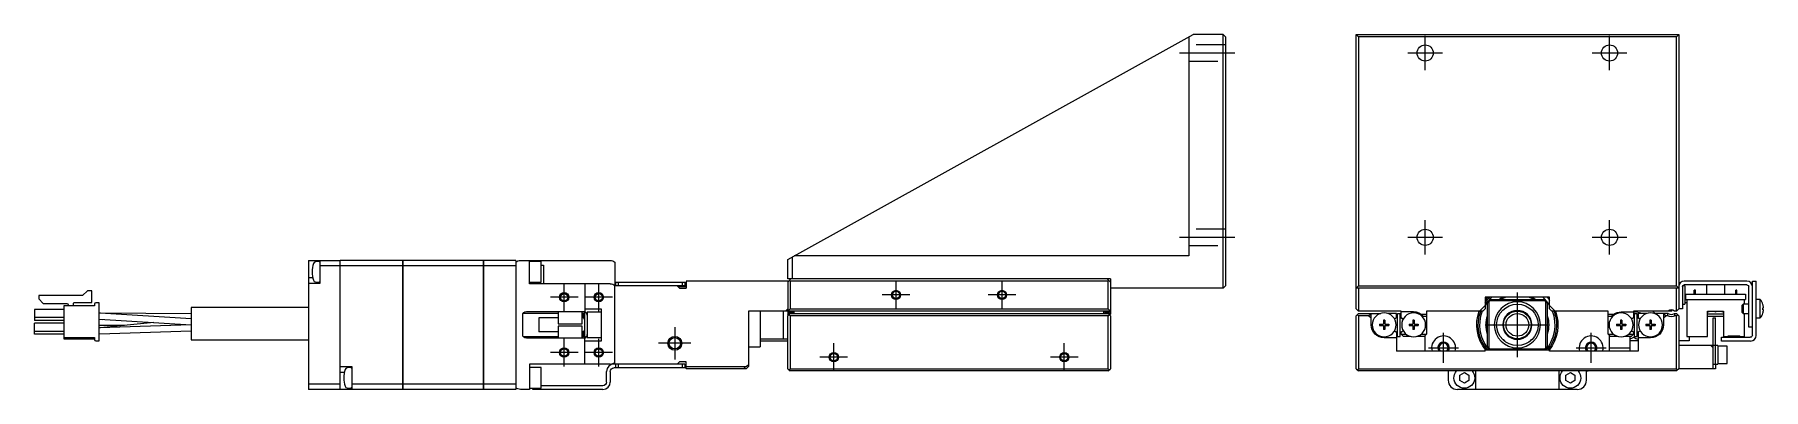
# Model space of a CAD drawing. Extents: x 0 to 794, y -8 to 673.
# Drawn here: x 418.9 to 794, y 298.3 to 375.3 of the extents above; entities that cross this region are included whole.
import ezdxf

# ---------------------------------------------------------------- set-up
doc = ezdxf.new("R2010")
doc.units = 0
doc.header["$LTSCALE"] = 0.5
doc.linetypes.add('CENTER', pattern=[50.8, 31.75, -6.35, 6.35, -6.35])
doc.linetypes.add('DASHED', pattern=[19.05, 12.7, -6.35])
for name, color, linetype in [('MSM_CENTER', 1, 'CENTER'), ('MSM_CONTINUOUS', 7, 'CONTINUOUS'), ('MSM_DASHED', 4, 'DASHED'), ('MSM_NARROW', 5, 'CONTINUOUS')]:
    doc.layers.add(name, color=color, linetype=linetype)

msp = doc.modelspace()

# ---------------------------------------------------------------- linework, layer by layer
at = {"layer": 'MSM_CENTER'}
for p, q in [((720.61, 367.54), (720.61, 375.04)), ((760.61, 367.54), (760.61, 375.04)), ((667.31, 371.29), (679.31, 371.29)), ((716.86, 371.29), (724.36, 371.29)), ((756.86, 371.29), (764.36, 371.29)), ((720.61, 327.54), (720.61, 335.04)), ((760.61, 327.54), (760.61, 335.04)), ((667.31, 331.29), (679.31, 331.29)), ((716.86, 331.29), (724.36, 331.29)), ((756.86, 331.29), (764.36, 331.29)), ((533.81, 315.29), (533.81, 321.29)), ((541.31, 315.29), (541.31, 321.29)), ((605.81, 315.79), (605.81, 321.79)), ((628.81, 315.79), (628.81, 321.79)), ((740.61, 305.29), (740.61, 319.29)), ((536.81, 318.29), (530.81, 318.29)), ((544.31, 318.29), (538.31, 318.29)), ((608.81, 318.79), (602.81, 318.79)), ((631.81, 318.79), (625.81, 318.79)), ((557.81, 311.79), (557.81, 304.79)), ((733.61, 312.29), (747.61, 312.29)), ((533.81, 303.29), (533.81, 309.29)), ((541.31, 303.29), (541.31, 309.29)), ((561.31, 308.29), (554.31, 308.29)), ((592.31, 302.29), (592.31, 308.29)), ((642.31, 302.29), (642.31, 308.29)), ((724.61, 304.04), (724.61, 310.54)), ((756.61, 304.04), (756.61, 310.54)), ((536.81, 306.29), (530.81, 306.29)), ((544.31, 306.29), (538.31, 306.29)), ((595.31, 305.29), (589.31, 305.29)), ((645.31, 305.29), (639.31, 305.29)), ((721.36, 307.29), (727.86, 307.29)), ((753.36, 307.29), (759.86, 307.29))]:
    msp.add_line(p, q, dxfattribs=at)
at = {"layer": 'MSM_CONTINUOUS'}
for p, q in [((582.31, 326.51), (670.31, 375.29)), ((676.81, 375.29), (670.31, 375.29)), ((676.81, 320.29), (676.81, 375.29)), ((677.31, 374.79), (676.81, 375.29)), ((705.61, 315.79), (705.61, 375.29)), ((706.11, 374.79), (705.61, 375.29)), ((705.61, 375.29), (775.61, 375.29)), ((775.11, 374.79), (775.61, 375.29)), ((775.61, 375.29), (775.61, 315.79)), ((669.31, 374.73), (669.31, 327.29)), ((677.31, 374.79), (677.31, 320.79)), ((706.11, 374.79), (706.11, 320.79)), ((775.11, 374.79), (706.11, 374.79)), ((775.11, 320.79), (775.11, 374.79)), ((582.31, 322.29), (582.31, 326.51)), ((583.31, 327.06), (583.31, 322.29)), ((669.31, 327.29), (583.72, 327.29)), ((478.31, 326.29), (478.31, 298.29)), ((478.31, 326.29), (485.2, 326.29)), ((480.6, 326.02), (479.84, 325.95)), ((480.81, 326.29), (480.81, 321.29)), ((485.2, 325.13), (480.81, 325.13)), ((485.2, 298.29), (485.2, 326.29)), ((485.21, 326.28), (485.2, 326.28)), ((485.21, 325.13), (485.2, 325.13)), ((498.81, 326.29), (485.21, 326.29)), ((485.21, 298.29), (485.21, 326.29)), ((498.81, 325.13), (485.21, 325.13)), ((498.81, 298.29), (498.81, 326.29)), ((498.81, 326.28), (498.82, 326.28)), ((498.81, 325.13), (498.82, 325.13)), ((516.31, 326.29), (498.82, 326.29)), ((498.82, 326.29), (498.82, 298.29)), ((516.31, 325.13), (498.82, 325.13)), ((516.31, 298.29), (516.31, 326.29)), ((516.31, 326.28), (516.32, 326.28)), ((516.31, 325.13), (516.32, 325.13)), ((516.32, 326.29), (516.32, 298.29)), ((523.31, 326.29), (516.32, 326.29)), ((523.31, 325.13), (516.32, 325.13)), ((523.31, 326.29), (523.31, 298.29)), ((524.31, 326.29), (543.81, 326.29)), ((526.31, 321.19), (526.31, 326.29)), ((528.81, 326.04), (526.31, 326.04)), ((528.81, 321.54), (528.81, 326.04)), ((528.81, 325.23), (529.31, 325.23)), ((529.31, 325.23), (529.31, 321.19)), ((544.81, 325.9), (544.81, 320.8)), ((430.36, 319.67), (429.34, 318.65)), ((431.36, 319.67), (430.36, 319.67)), ((431.36, 317.14), (431.36, 319.67)), ((478.31, 322.54), (479.25, 322.54)), ((480.81, 321.29), (478.31, 321.29)), ((479.84, 321.62), (480.6, 321.55)), ((526.31, 321.54), (528.81, 321.54)), ((543.81, 321.19), (526.31, 321.19)), ((538.31, 321.19), (538.31, 315.16)), ((544.81, 303.79), (544.81, 320.79)), ((560.01, 320.79), (544.81, 320.79)), ((545.01, 320.79), (545.01, 321.59)), ((545.01, 321.59), (560.01, 321.59)), ((545.51, 321.59), (545.51, 320.79)), ((558.81, 320.29), (558.31, 320.79)), ((560.31, 320.54), (558.56, 320.54)), ((558.81, 320.29), (560.31, 320.29)), ((559.51, 320.79), (559.51, 321.59)), ((560.01, 321.59), (560.01, 320.79)), ((560.31, 321.79), (560.31, 320.29)), ((582.51, 321.79), (560.31, 321.79)), ((583.01, 322.29), (582.31, 321.59)), ((652.31, 322.29), (582.31, 322.29)), ((582.31, 321.79), (582.31, 314.59)), ((582.81, 321.79), (582.66, 321.94)), ((582.81, 321.79), (582.81, 315.79)), ((651.81, 321.79), (582.81, 321.79)), ((652.31, 321.59), (651.61, 322.29)), ((651.96, 321.94), (651.81, 321.79)), ((651.81, 315.79), (651.81, 321.79)), ((652.31, 322.29), (652.31, 314.59)), ((676.81, 320.29), (652.31, 320.29)), ((676.81, 320.29), (677.31, 320.79)), ((705.61, 320.29), (706.11, 320.79)), ((775.61, 320.29), (705.61, 320.29)), ((706.11, 320.79), (775.11, 320.79)), ((706.11, 320.29), (706.11, 315.29)), ((775.61, 320.29), (775.11, 320.79)), ((775.11, 315.29), (775.11, 320.29)), ((776.41, 320.59), (776.41, 315.79)), ((776.91, 320.79), (776.46, 320.79)), ((790.41, 321.79), (776.81, 321.79)), ((790.41, 320.99), (776.81, 320.99)), ((776.91, 320.79), (776.91, 316.79)), ((777.11, 318.99), (777.11, 317.79)), ((777.11, 318.99), (790.11, 318.99)), ((779.23, 319.79), (778.98, 319.79)), ((778.98, 318.99), (778.98, 319.79)), ((779.23, 318.99), (779.23, 319.79)), ((781.61, 320.99), (781.61, 318.99)), ((785.61, 318.99), (785.61, 320.99)), ((787.98, 318.99), (787.98, 319.79)), ((788.23, 319.79), (787.98, 319.79)), ((788.23, 318.99), (788.23, 319.79)), ((790.11, 318.99), (790.11, 317.79)), ((790.81, 311.79), (790.81, 320.59)), ((791.61, 310.09), (791.61, 321.79)), ((791.61, 321.79), (792.41, 321.79)), ((792.41, 309.99), (792.41, 321.79)), ((418.91, 315.66), (418.91, 313.26)), ((425.26, 315.66), (418.91, 315.66)), ((429.34, 318.65), (419.8, 318.65)), ((419.8, 318.65), (419.8, 317.95)), ((419.8, 317.95), (420.8, 316.95)), ((420.8, 316.95), (425.93, 316.95)), ((431.89, 316.39), (425.26, 316.39)), ((425.26, 316.39), (425.26, 309.28)), ((426.21, 316.67), (426.21, 316.39)), ((427.36, 316.39), (427.36, 316.99)), ((427.51, 317.14), (431.36, 317.14)), ((431.89, 316.8), (431.89, 316.39)), ((432.91, 317.1), (432.19, 317.1)), ((432.91, 308.82), (432.91, 317.1)), ((452.91, 316.05), (452.91, 309.05)), ((478.31, 316.05), (452.91, 316.05)), ((525.61, 315.19), (538.01, 315.19)), ((532.51, 315.19), (532.51, 312.54)), ((537.71, 312.54), (537.71, 315.19)), ((538.21, 315.16), (538.21, 309.41)), ((538.22, 315.16), (538.3, 315.13)), ((538.31, 315.16), (538.22, 315.16)), ((538.31, 315.79), (541.81, 315.79)), ((541.81, 315.79), (541.81, 308.79)), ((652.31, 315.29), (573.81, 315.29)), ((573.81, 315.29), (573.81, 303.29)), ((576.31, 315.29), (576.31, 307.54)), ((581.31, 315.29), (581.31, 309.29)), ((582.31, 315.79), (581.81, 315.29)), ((582.31, 315.29), (582.81, 315.79)), ((582.31, 315.09), (583.71, 315.09)), ((582.81, 315.79), (651.81, 315.79)), ((583.71, 314.79), (583.71, 315.09)), ((652.31, 315.09), (650.91, 315.09)), ((650.91, 314.79), (650.91, 315.09)), ((651.81, 315.79), (652.31, 315.29)), ((705.61, 315.79), (706.11, 315.29)), ((715.41, 315.29), (706.11, 315.29)), ((715.41, 313.84), (715.41, 315.29)), ((718.11, 315.09), (715.41, 315.09)), ((733.11, 315.29), (720.91, 315.29)), ((720.91, 315.29), (720.91, 310.29)), ((732.4, 315.29), (733.61, 316.49)), ((733.61, 315.79), (733.11, 315.29)), ((747.61, 318.29), (733.61, 318.29)), ((733.61, 318.29), (733.61, 315.79)), ((734.11, 316.99), (734.91, 317.79)), ((734.11, 307.59), (734.11, 316.99)), ((734.41, 317.29), (734.41, 307.29)), ((746.61, 317.49), (734.61, 317.49)), ((734.91, 317.79), (746.31, 317.79)), ((739.55, 315.25), (739.54, 315.25)), ((746.31, 317.79), (747.11, 316.99)), ((746.81, 307.29), (746.81, 317.29)), ((747.11, 316.99), (747.11, 307.59)), ((747.61, 315.79), (747.61, 318.29)), ((747.61, 316.49), (748.81, 315.29)), ((748.11, 315.29), (747.61, 315.79)), ((760.31, 315.29), (748.11, 315.29)), ((760.31, 310.29), (760.31, 315.29)), ((763.11, 315.09), (765.81, 315.09)), ((774.11, 315.29), (765.81, 315.29)), ((765.81, 315.29), (765.81, 313.84)), ((767.77, 314.79), (765.81, 315.21)), ((774.11, 315.29), (774.11, 315.53)), ((775.11, 315.29), (774.67, 315.29)), ((775.11, 315.29), (775.61, 315.79)), ((776.41, 315.79), (775.61, 315.79)), ((776.41, 316.79), (776.91, 316.79)), ((777.36, 317.1), (776.91, 317.1)), ((777.11, 317.79), (790.11, 317.79)), ((777.36, 317.79), (777.36, 309.79)), ((781.86, 315.29), (785.36, 315.29)), ((781.86, 309.79), (781.86, 315.29)), ((785.36, 315.29), (785.36, 309.79)), ((789.61, 316.79), (789.41, 316.59)), ((789.41, 314.99), (789.41, 316.59)), ((789.61, 316.79), (789.61, 314.79)), ((790.81, 316.79), (789.61, 316.79)), ((789.86, 316.79), (789.86, 317.79)), ((793.31, 317.79), (792.41, 317.79)), ((793.31, 313.79), (793.31, 317.79)), ((793.86, 316.71), (793.86, 316.74)), ((793.86, 315.99), (793.99, 315.99)), ((793.86, 315.59), (793.86, 315.99)), ((793.99, 315.59), (793.86, 315.59)), ((425.26, 313.86), (418.91, 313.86)), ((425.26, 313.26), (418.91, 313.26)), ((418.91, 310.26), (418.91, 312.66)), ((425.26, 312.66), (418.91, 312.66)), ((433.24, 314.83), (432.91, 314.84)), ((433.11, 314.83), (432.91, 314.84)), ((432.91, 313.53), (433.03, 313.53)), ((432.91, 313.52), (433.69, 313.49)), ((433.58, 312.14), (432.91, 312.14)), ((433.19, 311.67), (432.91, 311.65)), ((432.98, 311.64), (432.91, 311.64)), ((452.91, 312.29), (432.98, 311.64)), ((433.03, 313.53), (452.89, 312.29)), ((452.91, 313.59), (433.11, 314.83)), ((444.76, 312.79), (433.19, 311.67)), ((452.91, 314.68), (433.24, 314.83)), ((438.43, 312.18), (433.58, 312.14)), ((524.81, 310.19), (524.81, 314.39)), ((532.51, 314.79), (524.92, 314.79)), ((532.51, 313.79), (528.31, 313.79)), ((528.31, 313.79), (528.31, 310.79)), ((532.51, 312.54), (537.71, 312.54)), ((532.51, 312.04), (532.51, 309.39)), ((537.71, 312.04), (532.51, 312.04)), ((538.01, 314.79), (537.71, 314.79)), ((538.01, 313.79), (537.71, 313.79)), ((537.71, 309.39), (537.71, 312.04)), ((538.01, 313.79), (538.01, 314.79)), ((538.21, 314.59), (538.01, 314.79)), ((538.01, 313.79), (538.21, 313.42)), ((538.81, 315.04), (538.81, 309.54)), ((541.81, 315.04), (538.81, 315.04)), ((582.81, 314.79), (582.31, 314.29)), ((582.41, 314.49), (582.31, 314.59)), ((582.31, 302.79), (582.31, 314.29)), ((582.41, 314.39), (582.41, 314.59)), ((582.81, 314.29), (582.56, 314.54)), ((583.41, 314.89), (582.71, 314.89)), ((582.81, 314.79), (651.81, 314.79)), ((651.81, 314.29), (582.81, 314.29)), ((582.81, 314.29), (582.81, 302.79)), ((651.91, 314.89), (651.21, 314.89)), ((652.31, 314.29), (651.81, 314.79)), ((652.06, 314.54), (651.81, 314.29)), ((651.81, 302.79), (651.81, 314.29)), ((652.31, 314.59), (652.21, 314.49)), ((652.21, 314.59), (652.21, 314.39)), ((652.31, 314.29), (652.31, 302.79)), ((706.11, 314.79), (705.61, 314.29)), ((705.61, 302.79), (705.61, 314.29)), ((706.11, 314.29), (705.86, 314.54)), ((706.11, 314.79), (710.99, 314.79)), ((706.11, 314.29), (706.11, 302.79)), ((708.41, 314.29), (706.11, 314.29)), ((708.91, 314.64), (708.41, 314.29)), ((708.41, 314.29), (708.91, 313.79)), ((708.91, 312.29), (708.91, 314.79)), ((710.71, 312.43), (711.5, 312.43)), ((710.71, 312.43), (710.71, 312.14)), ((710.71, 312.14), (711.5, 312.14)), ((711.24, 312.43), (711.24, 312.14)), ((711.85, 313.29), (711.56, 313.29)), ((711.56, 313.29), (711.56, 312.49)), ((711.56, 312.76), (711.85, 312.76)), ((711.56, 312.08), (711.56, 311.29)), ((711.56, 311.82), (711.85, 311.82)), ((711.85, 313.29), (711.85, 312.49)), ((711.85, 312.08), (711.85, 311.29)), ((711.91, 312.43), (712.71, 312.43)), ((711.91, 312.14), (712.71, 312.14)), ((712.18, 312.14), (712.18, 312.43)), ((714.41, 314.79), (712.42, 314.79)), ((712.71, 312.43), (712.71, 312.14)), ((714.41, 313.84), (714.15, 313.69)), ((714.41, 313.84), (714.41, 314.79)), ((714.61, 309.79), (714.61, 314.79)), ((714.61, 314.79), (715.21, 314.79)), ((715.21, 309.79), (715.21, 314.79)), ((715.41, 313.84), (715.63, 313.71)), ((717.11, 312.43), (717.9, 312.43)), ((717.11, 312.43), (717.11, 312.14)), ((717.11, 312.14), (717.9, 312.14)), ((717.64, 312.43), (717.64, 312.14)), ((718.25, 313.29), (717.96, 313.29)), ((717.96, 313.29), (717.96, 312.49)), ((717.96, 312.76), (718.25, 312.76)), ((717.96, 312.08), (717.96, 311.29)), ((717.96, 311.82), (718.25, 311.82)), ((718.25, 313.29), (718.25, 312.49)), ((718.25, 312.08), (718.25, 311.29)), ((718.31, 312.43), (719.11, 312.43)), ((718.31, 312.14), (719.11, 312.14)), ((718.58, 312.14), (718.58, 312.43)), ((719.11, 312.43), (719.11, 312.14)), ((719.7, 314.59), (720.91, 314.59)), ((720.91, 314.09), (720.25, 314.09)), ((737.74, 313.6), (737.81, 313.66)), ((737.81, 313.73), (737.81, 313.66)), ((760.31, 314.59), (761.51, 314.59)), ((760.96, 314.09), (760.31, 314.09)), ((762.11, 312.43), (762.9, 312.43)), ((762.11, 312.43), (762.11, 312.14)), ((762.11, 312.14), (762.9, 312.14)), ((762.64, 312.43), (762.64, 312.14)), ((763.25, 313.29), (762.96, 313.29)), ((762.96, 313.29), (762.96, 312.49)), ((762.96, 312.76), (763.25, 312.76)), ((762.96, 312.08), (762.96, 311.29)), ((762.96, 311.82), (763.25, 311.82)), ((763.25, 313.29), (763.25, 312.49)), ((763.25, 312.08), (763.25, 311.29)), ((763.31, 312.43), (764.11, 312.43)), ((763.31, 312.14), (764.11, 312.14)), ((763.58, 312.14), (763.58, 312.43)), ((764.11, 312.43), (764.11, 312.14)), ((765.81, 313.84), (765.58, 313.71)), ((766.24, 314.79), (765.81, 314.97)), ((766.01, 309.79), (766.01, 314.79)), ((766.01, 314.79), (766.61, 314.79)), ((766.61, 309.79), (766.61, 314.79)), ((766.81, 314.54), (766.61, 314.63)), ((766.81, 314.79), (766.81, 313.84)), ((768.79, 314.79), (766.81, 314.79)), ((766.81, 313.84), (767.07, 313.69)), ((768.51, 312.43), (769.3, 312.43)), ((768.51, 312.43), (768.51, 312.14)), ((768.51, 312.14), (769.3, 312.14)), ((769.04, 312.43), (769.04, 312.14)), ((769.65, 313.29), (769.36, 313.29)), ((769.36, 313.29), (769.36, 312.49)), ((769.36, 312.76), (769.65, 312.76)), ((769.36, 312.08), (769.36, 311.29)), ((769.36, 311.82), (769.65, 311.82)), ((769.65, 313.29), (769.65, 312.49)), ((769.65, 312.08), (769.65, 311.29)), ((769.71, 312.43), (770.51, 312.43)), ((769.71, 312.14), (770.51, 312.14)), ((769.98, 312.14), (769.98, 312.43)), ((773.35, 314.79), (770.22, 314.79)), ((770.51, 312.43), (770.51, 312.14)), ((772.31, 314.79), (772.31, 312.29)), ((772.81, 314.29), (772.31, 314.64)), ((772.31, 313.79), (772.81, 314.29)), ((773.18, 314.29), (772.81, 314.29)), ((773.18, 314.29), (773.35, 314.79)), ((774.84, 314.29), (774.67, 314.79)), ((774.67, 314.79), (775.11, 314.79)), ((775.11, 314.29), (774.84, 314.29)), ((775.11, 314.79), (775.61, 314.29)), ((775.36, 314.54), (775.11, 314.29)), ((775.11, 302.79), (775.11, 314.29)), ((775.61, 314.29), (775.61, 302.79)), ((785.36, 314.59), (781.86, 314.59)), ((785.36, 314.09), (781.86, 314.09)), ((783.11, 302.79), (783.11, 313.79)), ((783.11, 313.79), (783.61, 313.79)), ((783.61, 303.79), (783.61, 313.79)), ((789.41, 314.99), (789.61, 314.79)), ((789.61, 314.79), (790.81, 314.79)), ((789.86, 309.79), (789.86, 314.79)), ((791.61, 311.79), (790.81, 311.79)), ((792.41, 313.79), (793.31, 313.79)), ((793.86, 314.84), (793.86, 314.86)), ((425.26, 310.86), (418.91, 310.86)), ((425.26, 310.26), (418.91, 310.26)), ((425.26, 309.53), (431.89, 309.53)), ((425.26, 309.28), (431.89, 309.28)), ((431.89, 309.53), (431.89, 309.12)), ((432.19, 308.82), (432.91, 308.82)), ((432.91, 310.34), (433.03, 310.34)), ((433.03, 310.34), (452.91, 310.99)), ((452.91, 309.05), (478.31, 309.05)), ((524.92, 309.79), (532.51, 309.79)), ((538.01, 309.39), (525.61, 309.39)), ((532.51, 310.79), (528.31, 310.79)), ((538.01, 310.79), (537.71, 310.79)), ((537.71, 309.79), (538.01, 309.79)), ((538.21, 311.15), (538.01, 310.79)), ((538.01, 309.79), (538.01, 310.79)), ((538.01, 309.79), (538.21, 309.99)), ((538.3, 309.44), (538.22, 309.41)), ((538.31, 309.41), (538.22, 309.41)), ((538.31, 303.79), (538.31, 309.41)), ((541.81, 308.79), (538.31, 308.79)), ((538.81, 309.54), (541.81, 309.54)), ((576.31, 309.29), (582.31, 309.29)), ((582.31, 308.79), (576.31, 308.79)), ((711.85, 311.29), (711.56, 311.29)), ((714.41, 309.49), (711.71, 309.49)), ((714.15, 310.89), (714.41, 310.74)), ((714.41, 310.74), (714.41, 306.59)), ((714.61, 309.79), (715.21, 309.79)), ((715.41, 310.74), (715.63, 310.86)), ((715.41, 310.29), (715.41, 310.74)), ((715.41, 310.29), (716.45, 310.29)), ((715.41, 310.29), (715.91, 309.79)), ((717.39, 309.79), (715.91, 309.79)), ((718.25, 311.29), (717.96, 311.29)), ((720.41, 309.79), (718.82, 309.79)), ((719.77, 310.29), (720.91, 310.29)), ((720.41, 309.79), (720.91, 310.29)), ((720.61, 306.59), (720.61, 309.99)), ((734.91, 306.79), (734.11, 307.59)), ((737.44, 309.09), (737.63, 309.09)), ((737.86, 308.86), (737.63, 309.09)), ((737.86, 308.86), (737.69, 308.86)), ((737.81, 310.91), (737.74, 310.98)), ((737.81, 310.91), (737.81, 310.84)), ((737.86, 308.72), (737.86, 308.86)), ((739.54, 309.32), (739.54, 309.32)), ((743.58, 309.09), (743.36, 308.86)), ((743.53, 308.86), (743.36, 308.86)), ((743.36, 308.86), (743.36, 308.72)), ((743.36, 308.72), (743.36, 308.72)), ((743.58, 309.09), (743.77, 309.09)), ((747.11, 307.59), (746.31, 306.79)), ((760.31, 310.29), (761.45, 310.29)), ((760.31, 310.29), (760.81, 309.79)), ((762.39, 309.79), (760.56, 309.79)), ((760.56, 309.79), (760.56, 306.59)), ((760.61, 309.79), (760.61, 309.99)), ((760.62, 309.98), (760.61, 309.97)), ((763.25, 311.29), (762.96, 311.29)), ((765.31, 309.79), (763.82, 309.79)), ((764.77, 310.29), (765.81, 310.29)), ((765.06, 309.28), (766.24, 309.79)), ((765.06, 306.59), (765.06, 309.79)), ((766.81, 308.82), (765.06, 308.82)), ((765.31, 309.79), (765.81, 310.29)), ((765.81, 310.74), (765.58, 310.86)), ((765.81, 310.74), (765.81, 310.29)), ((766.01, 309.79), (766.61, 309.79)), ((766.61, 309.94), (766.81, 310.03)), ((767.07, 310.89), (766.81, 310.74)), ((766.81, 310.74), (766.81, 306.59)), ((769.51, 309.49), (766.81, 309.49)), ((769.65, 311.29), (769.36, 311.29)), ((777.86, 308.82), (775.61, 308.82)), ((784.11, 307.79), (775.61, 307.79)), ((777.36, 309.79), (781.86, 309.79)), ((777.86, 309.79), (777.86, 308.82)), ((782.61, 307.79), (783.11, 307.29)), ((784.11, 307.79), (784.11, 303.79)), ((786.11, 307.69), (784.11, 307.69)), ((784.91, 308.79), (784.91, 309.59)), ((784.91, 309.59), (791.11, 309.59)), ((791.21, 308.79), (784.91, 308.79)), ((785.36, 309.79), (786.36, 309.79)), ((786.11, 303.89), (786.11, 307.69)), ((786.36, 309.89), (788.86, 309.89)), ((786.36, 309.79), (786.36, 309.89)), ((787.16, 309.89), (787.16, 309.79)), ((787.16, 309.79), (788.06, 309.79)), ((787.53, 309.89), (787.53, 309.79)), ((787.68, 309.89), (787.68, 309.79)), ((788.06, 309.89), (788.06, 309.79)), ((788.86, 309.79), (788.86, 309.89)), ((788.86, 309.79), (789.86, 309.79)), ((558.31, 303.79), (558.81, 304.29)), ((560.31, 304.29), (558.81, 304.29)), ((560.31, 302.79), (560.31, 304.29)), ((573.81, 307.54), (576.31, 307.54)), ((733.61, 306.59), (714.41, 306.59)), ((733.61, 306.59), (733.61, 306.79)), ((747.61, 306.79), (733.61, 306.79)), ((734.61, 307.09), (746.61, 307.09)), ((747.61, 306.59), (747.61, 306.79)), ((766.81, 306.59), (747.61, 306.59)), ((760.56, 307.29), (765.06, 307.29)), ((784.11, 303.89), (786.11, 303.89)), ((485.21, 303.29), (487.71, 303.29)), ((485.21, 302.04), (486.14, 302.04)), ((487.49, 303.02), (486.73, 302.95)), ((487.71, 303.29), (487.71, 298.29)), ((526.31, 303.79), (526.31, 298.29)), ((543.81, 303.79), (526.31, 303.79)), ((528.81, 303.04), (526.31, 303.04)), ((528.81, 298.54), (528.81, 303.04)), ((543.01, 299.89), (543.01, 302.19)), ((543.81, 302.19), (543.81, 299.89)), ((560.01, 303.79), (544.61, 303.79)), ((560.01, 302.99), (544.61, 302.99)), ((545.01, 302.99), (545.01, 303.79)), ((545.51, 303.79), (545.51, 302.99)), ((559.51, 302.99), (559.51, 303.79)), ((560.01, 303.79), (560.01, 302.99)), ((560.31, 303.29), (573.2, 303.29)), ((573.31, 302.79), (560.31, 302.79)), ((572.7, 302.79), (573.2, 303.29)), ((573.2, 303.29), (573.81, 303.59)), ((573.81, 303.29), (573.31, 302.79)), ((582.31, 302.79), (582.81, 302.29)), ((582.56, 302.54), (582.81, 302.79)), ((582.81, 302.79), (651.81, 302.79)), ((651.81, 302.29), (582.81, 302.29)), ((651.81, 302.79), (652.06, 302.54)), ((651.81, 302.29), (652.31, 302.79)), ((705.61, 302.79), (706.11, 302.29)), ((705.86, 302.54), (706.11, 302.79)), ((706.11, 302.79), (775.11, 302.79)), ((775.11, 302.29), (706.11, 302.29)), ((725.61, 302.29), (725.61, 300.29)), ((728.11, 301.36), (729.11, 301.94)), ((728.11, 300.21), (728.11, 301.36)), ((729.11, 299.63), (728.11, 300.21)), ((729.11, 301.94), (730.11, 301.36)), ((730.11, 300.21), (729.11, 299.63)), ((730.11, 301.36), (730.11, 300.21)), ((731.61, 298.29), (731.61, 302.29)), ((749.61, 302.29), (749.61, 298.29)), ((751.11, 301.36), (752.11, 301.94)), ((751.11, 300.21), (751.11, 301.36)), ((752.11, 299.63), (751.11, 300.21)), ((752.11, 301.94), (753.11, 301.36)), ((753.11, 300.21), (752.11, 299.63)), ((753.11, 301.36), (753.11, 300.21)), ((756.31, 302.29), (755.61, 302.16)), ((755.61, 300.29), (755.61, 302.29)), ((775.61, 302.79), (775.11, 302.29)), ((775.11, 302.79), (775.36, 302.54)), ((783.61, 302.79), (775.61, 302.79)), ((783.11, 303.79), (784.11, 303.79)), ((783.61, 303.79), (783.61, 302.79)), ((485.2, 299.44), (478.31, 299.44)), ((485.2, 298.29), (478.31, 298.29)), ((485.21, 299.45), (485.2, 299.45)), ((485.21, 298.3), (485.2, 298.3)), ((498.81, 298.29), (485.21, 298.29)), ((486.73, 298.62), (487.49, 298.55)), ((498.81, 299.44), (487.71, 299.44)), ((498.81, 299.45), (498.82, 299.45)), ((498.81, 298.3), (498.82, 298.3)), ((516.31, 299.44), (498.82, 299.44)), ((516.31, 298.29), (498.82, 298.29)), ((516.31, 299.45), (516.32, 299.45)), ((516.31, 298.3), (516.32, 298.3)), ((523.31, 299.44), (516.32, 299.44)), ((523.31, 298.29), (516.32, 298.29)), ((526.31, 298.29), (524.31, 298.29)), ((526.31, 298.54), (528.81, 298.54)), ((527.01, 298.29), (527.01, 298.54)), ((542.21, 298.29), (527.01, 298.29)), ((527.51, 298.54), (527.51, 298.29)), ((542.21, 299.09), (528.81, 299.09)), ((731.61, 298.29), (727.61, 298.29)), ((749.61, 298.29), (731.61, 298.29)), ((753.61, 298.29), (749.61, 298.29))]:
    msp.add_line(p, q, dxfattribs=at)
for centre, radius in [((720.61, 371.29), 1.75), ((760.61, 371.29), 1.75), ((720.61, 331.29), 1.75), ((760.61, 331.29), 1.75), ((533.81, 318.29), 0.783), ((541.31, 318.29), 0.783), ((605.81, 318.79), 0.783), ((628.81, 318.79), 0.783), ((740.61, 312.29), 4.5), ((740.61, 312.29), 3), ((557.81, 308.29), 1.23), ((533.81, 306.29), 0.783), ((541.31, 306.29), 0.783), ((592.31, 305.29), 0.783), ((642.31, 305.29), 0.783)]:
    msp.add_circle(centre, radius, dxfattribs=at)
at = {"layer": 'MSM_CONTINUOUS', "extrusion": (0, 0, -1)}
for centre, radius in [((-740.61, 312.29), 5), ((-740.61, 312.29), 3.15), ((-711.71, 312.29), 2.6), ((-718.11, 312.29), 2.6), ((-763.11, 312.29), 2.6), ((-769.51, 312.29), 2.6)]:
    msp.add_circle(centre, radius, dxfattribs=at)
at = {"layer": 'MSM_CONTINUOUS'}
for centre, radius, start, end in [((485.12, 323.79), 6, 162.3708, 197.6292), ((479.88, 325.45), 0.5, 95, 162.3708), ((480.62, 325.82), 0.2, 18.1949, 95), ((479.88, 322.12), 0.5, 197.6292, 265), ((480.62, 321.75), 0.2, 265, 341.8051), ((776.81, 320.59), 1.2, 90, 180), ((790.41, 320.59), 1.2, 0, 90), ((432.19, 316.8), 0.3, 90, 180), ((538.01, 314.39), 0.8, 0, 68.4553), ((718.11, 312.29), 2.8, 40.0052, 90), ((740.61, 312.29), 8.2, 158.5399, 222.1236), ((740.61, 312.29), 8.2, 132.9703, 148.6119), ((740.61, 312.29), 8.5, 135.0991, 145.4397), ((740.61, 312.29), 6.5, 112.6199, 122.2042), ((740.61, 312.29), 6.5, 57.7958, 67.3801), ((740.61, 312.29), 8.2, 31.3881, 47.0297), ((740.61, 312.29), 8.2, 317.8764, 21.4601), ((767.76, 312.55), 3.5, 39.6364, 51.3312), ((774.01, 314.54), 1, 48.5904, 131.4096), ((782.11, 315.39), 0.25, 203.5782, 336.4218), ((783.61, 315.39), 0.25, 203.5782, 336.4218), ((785.11, 315.39), 0.25, 203.5782, 336.4218), ((790.81, 315.79), 3.2, 17.27, 38.6822), ((790.81, 315.79), 3.19, 3.5904, 16.9053), ((790.81, 315.79), 3.19, 343.0947, 356.4096), ((582.71, 314.59), 0.3, 90, 180), ((583.41, 314.59), 0.3, 41.8103, 90), ((651.21, 314.59), 0.3, 90, 138.1897), ((651.91, 314.59), 0.3, 360, 90), ((714.91, 312.29), 1.59, 100.8931, 126.1972), ((715.02, 312.17), 1.75, 120, 127.006), ((714.91, 312.29), 1.59, 53.8028, 79.1069), ((763.11, 312.29), 2.8, 124.7719, 139.9948), ((766.31, 312.29), 1.59, 100.8931, 126.1972), ((766.42, 312.17), 1.75, 118.6217, 127.006), ((766.31, 312.29), 1.59, 53.8028, 79.1069), ((774.01, 315.54), 1, 228.5904, 311.4096), ((790.81, 315.79), 3.2, 321.3178, 342.73), ((432.19, 309.12), 0.3, 180, 270), ((538.01, 310.19), 0.801, 291.0892, 359.9292), ((715.02, 312.4), 1.75, 232.994, 240), ((714.91, 312.29), 1.59, 233.8028, 259.1069), ((714.91, 312.29), 1.59, 280.8931, 306.1972), ((724.61, 307.29), 2.6, 344.3815, 195.6185), ((724.61, 307.29), 1.01, 315.9346, 224.0654), ((756.61, 307.29), 2.6, 344.3815, 195.6185), ((756.61, 307.29), 1.01, 315.9346, 224.0654), ((766.42, 312.4), 1.75, 232.994, 241.3783), ((766.31, 312.29), 1.59, 233.8028, 259.1069), ((767.76, 312.55), 3.5, 236.9255, 254.2507), ((766.31, 312.29), 1.59, 280.8931, 306.1972), ((791.21, 309.99), 1.2, 270, 0), ((543.81, 305.29), 1.5, 270, 311.8103), ((492.01, 300.79), 6, 162.3708, 197.6292), ((486.77, 302.45), 0.5, 95, 162.3708), ((487.51, 302.82), 0.2, 0, 95), ((544.61, 302.19), 1.6, 90, 180), ((727.61, 300.29), 2, 180, 270), ((753.61, 300.29), 2, 270, 0), ((486.77, 299.12), 0.5, 197.6292, 265), ((487.51, 298.75), 0.2, 265, 0), ((542.21, 299.89), 1.6, 270, 0)]:
    msp.add_arc(centre, radius, start, end, dxfattribs=at)
at = {"layer": 'MSM_CONTINUOUS', "extrusion": (0, 0, -1)}
for centre, radius, start, end in [((-524.31, 324.79), 1.5, 48.1897, 90), ((-543.81, 324.79), 1.5, 90, 131.8103), ((-543.81, 319.69), 1.5, 90, 131.8103), ((-776.81, 320.59), 0.4, 0, 90), ((-790.41, 320.59), 0.4, 90, 180), ((-425.93, 316.67), 0.28, 90, 180), ((-427.51, 316.99), 0.15, 0, 90), ((-525.61, 314.39), 0.8, 0, 90), ((-538.01, 314.39), 0.8, 90, 105.1266), ((-740.61, 312.29), 8.8, 321.3178, 19.9323), ((-740.61, 312.29), 8.5, 319.6798, 20.6673), ((-740.61, 312.29), 8.5, 34.5603, 44.9009), ((-740.61, 312.29), 9, 38.9424, 41.8103), ((-740.61, 312.29), 8.8, 37.3018, 42.9859), ((-740.61, 312.29), 6.8, 53.9811, 61.9275), ((-740.61, 312.29), 6.8, 118.0725, 126.0189), ((-740.61, 312.29), 8.8, 137.0141, 142.6982), ((-740.61, 312.29), 8.5, 159.3327, 220.3202), ((-740.61, 312.29), 9, 138.1897, 141.0576), ((-740.61, 312.29), 8.8, 160.0677, 218.6822), ((-763.11, 312.29), 2.8, 55.2281, 90), ((-711.71, 312.29), 2.8, 270, 0), ((-711.5, 312.49), 0.06, 180, 270), ((-711.5, 312.08), 0.06, 90, 180), ((-711.91, 312.49), 0.06, 270, 0), ((-711.91, 312.08), 0.06, 0, 90), ((-714.79, 312.17), 1.75, 118.6217, 127.006), ((-717.9, 312.49), 0.06, 180, 270), ((-717.9, 312.08), 0.06, 90, 180), ((-718.31, 312.49), 0.06, 270, 0), ((-718.31, 312.08), 0.06, 0, 90), ((-740.61, 312.29), 6.8, 342.9174, 17.0826), ((-740.61, 312.29), 6.8, 162.9174, 197.0826), ((-762.9, 312.49), 0.06, 180, 270), ((-762.9, 312.08), 0.06, 90, 180), ((-763.31, 312.49), 0.06, 270, 0), ((-763.31, 312.08), 0.06, 0, 90), ((-766.19, 312.17), 1.75, 120, 127.006), ((-769.3, 312.49), 0.06, 180, 270), ((-769.3, 312.08), 0.06, 90, 180), ((-769.51, 312.29), 2.8, 180, 270), ((-769.71, 312.49), 0.06, 270, 0), ((-769.71, 312.08), 0.06, 0, 90), ((-774.01, 315.54), 1.5, 236.4427, 303.5573), ((-525.61, 310.19), 0.8, 270, 0), ((-538.01, 310.19), 0.8, 254.8734, 270), ((-714.79, 312.4), 1.75, 232.994, 241.3783), ((-766.19, 312.4), 1.75, 232.994, 240), ((-791.11, 310.09), 0.5, 180, 270), ((-544.61, 302.19), 0.8, 0, 90), ((-729.11, 300.79), 2.25, 138.1897, 41.8103), ((-752.11, 300.79), 2.25, 138.1897, 41.8103), ((-524.31, 299.79), 1.5, 270, 311.8103), ((-542.21, 299.89), 0.8, 180, 270)]:
    msp.add_arc(centre, radius, start, end, dxfattribs=at)
at = {"layer": 'MSM_DASHED'}
for p, q in [((677.31, 373.04), (669.31, 373.04)), ((669.31, 369.54), (677.31, 369.54)), ((677.31, 333.04), (669.31, 333.04)), ((669.31, 329.54), (677.31, 329.54))]:
    msp.add_line(p, q, dxfattribs=at)
at = {"layer": 'MSM_NARROW'}
msp.add_line((743.36, 308.72), (743.36, 308.72), dxfattribs=at)
for centre, radius in [((533.81, 318.29), 1), ((541.31, 318.29), 1), ((605.81, 318.79), 1), ((628.81, 318.79), 1), ((740.61, 312.29), 2.46), ((557.81, 308.29), 1.5), ((533.81, 306.29), 1), ((541.31, 306.29), 1), ((592.31, 305.29), 1), ((642.31, 305.29), 1)]:
    msp.add_circle(centre, radius, dxfattribs=at)
for centre in [(724.61, 307.29), (756.61, 307.29)]:
    msp.add_arc(centre, 1.25, 325.9442, 214.0558, dxfattribs=at)

doc.saveas('drawing.dxf')
